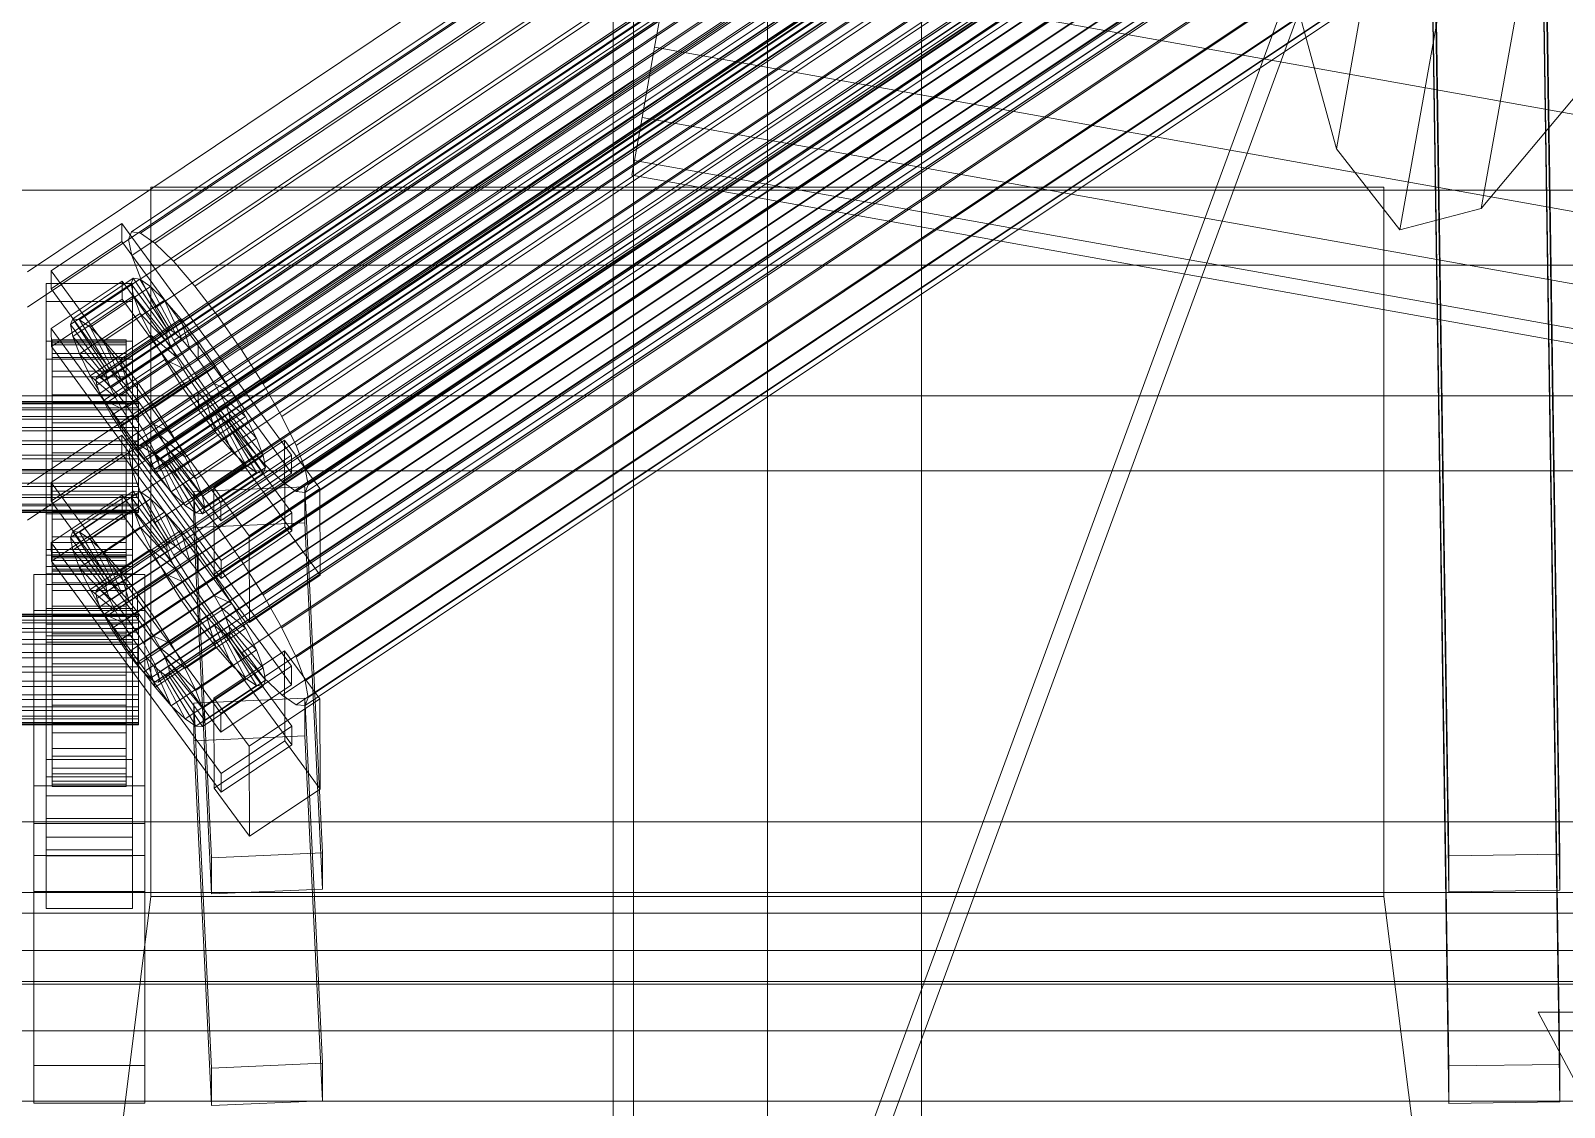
# Model space of a CAD drawing. Header units: millimetres. Extents: x -1970 to 34302, y -65268 to 6837.
# Drawn here: x 130.5 to 379.3, y -33534.2 to -33359.6 of the extents above; entities that cross this region are included whole.
import ezdxf

# ---------------------------------------------------------------- set-up
doc = ezdxf.new("R2010")
doc.units = ezdxf.units.MM
for name, color, linetype, lineweight in [('frontal_briquetadora', 7, 'Continuous', 0), ('frontal_C01', 7, 'Continuous', 0), ('frontal_C02', 7, 'Continuous', 0), ('frontal_dos-mix', 7, 'Continuous', 0)]:
    doc.layers.add(name, color=color, linetype=linetype, lineweight=lineweight)

msp = doc.modelspace()

# ---------------------------------------------------------------- linework, layer by layer
at = {"layer": 'frontal_briquetadora'}
for p, q in [((207, -33700), (342, -33332.75)), ((210, -33700), (345, -33332.75))]:
    msp.add_line(p, q, dxfattribs=at)
at = {"layer": 'frontal_C01'}
for p, q in [((250, -35586.788), (250, -32681.31)), ((250, -32686.07), (250, -35591.549)), ((228.298, -33367.669), (228.298, -33070.972)), ((228.298, -33076.691), (228.298, -33373.387)), ((146.383, -33428.069), (330.692, -33305.071)), ((146.872, -33426.743), (331.181, -33303.745)), ((148.32, -33426.858), (332.629, -33303.86)), ((150.629, -33428.406), (334.938, -33305.407)), ((141.045, -33450.702), (354.844, -33308.024)), ((141.218, -33450.232), (355.017, -33307.554)), ((141.731, -33450.273), (355.53, -33307.595)), ((142.549, -33450.821), (356.348, -33308.143)), ((146.887, -33430.745), (331.197, -33307.747)), ((153.641, -33431.281), (337.95, -33308.282)), ((141.224, -33451.65), (355.022, -33308.972)), ((141.742, -33453.012), (355.541, -33310.335)), ((143.617, -33451.84), (357.415, -33309.162)), ((144.861, -33453.26), (358.659, -33310.582)), ((142.565, -33454.695), (356.363, -33312.018)), ((359.995, -33312.306), (146.196, -33454.983)), ((148.35, -33434.589), (332.659, -33311.591)), ((157.152, -33435.287), (341.461, -33312.289)), ((143.635, -33456.585), (357.434, -33313.907)), ((144.881, -33458.552), (358.68, -33315.874)), ((147.533, -33456.894), (361.332, -33314.216)), ((146.218, -33460.462), (360.017, -33317.784)), ((148.779, -33458.861), (362.578, -33316.183)), ((149.85, -33460.75), (363.648, -33318.072)), ((150.672, -33439.339), (334.981, -33316.341)), ((345.231, -33317.154), (160.922, -33440.152)), ((147.554, -33462.186), (361.352, -33319.508)), ((150.672, -33462.433), (364.471, -33319.755)), ((148.798, -33463.605), (362.596, -33320.928)), ((149.865, -33464.624), (363.664, -33321.946)), ((150.683, -33465.173), (364.482, -33322.495)), ((151.191, -33463.795), (364.989, -33321.117)), ((151.196, -33465.213), (364.995, -33322.535)), ((151.369, -33464.743), (365.168, -33322.066)), ((153.694, -33444.671), (338.003, -33321.673)), ((164.693, -33445.543), (349.002, -33322.545)), ((157.211, -33450.222), (341.52, -33327.224)), ((168.21, -33451.094), (352.519, -33328.096)), ((160.982, -33455.614), (345.291, -33332.616)), ((171.232, -33456.427), (355.541, -33333.429)), ((360.514, -33527.437), (357.646, -33334.437)), ((375.644, -33334.195), (378.512, -33527.195)), ((164.752, -33460.479), (349.061, -33337.481)), ((173.554, -33461.177), (357.863, -33338.179)), ((360.514, -33533.525), (357.646, -33340.525)), ((378.512, -33533.283), (375.644, -33340.283)), ((168.263, -33464.485), (352.572, -33341.487)), ((175.016, -33465.021), (359.326, -33342.023)), ((171.275, -33467.36), (355.584, -33344.362)), ((175.521, -33467.697), (359.83, -33344.699)), ((173.584, -33468.908), (357.893, -33345.91)), ((175.032, -33469.023), (359.341, -33346.025)), ((228.298, -33367.669), (130, -33433.268)), ((228.298, -33664.365), (228.298, -33367.669)), ((228.298, -33367.669), (228.298, -33373.387)), ((130, -33438.986), (228.298, -33373.387)), ((228.298, -33373.387), (228.298, -33670.083)), ((-450, -33385.467), (450, -33385.467)), ((450, -33397.642), (-450, -33397.642)), ((450, -33418.806), (-450, -33418.806)), ((133.809, -33432.842), (145.277, -33425.189)), ((145.277, -33425.189), (145.289, -33428.233)), ((145.277, -33425.189), (172.809, -33462.633)), ((146.383, -33428.069), (146.872, -33426.743)), ((146.872, -33426.743), (148.32, -33426.858)), ((148.32, -33426.858), (150.629, -33428.406)), ((145.289, -33428.233), (133.821, -33435.886)), ((172.821, -33465.677), (145.289, -33428.233)), ((146.887, -33430.745), (146.383, -33428.069)), ((150.629, -33428.406), (153.641, -33431.281)), ((-450, -33430.981), (450, -33430.981)), ((148.35, -33434.589), (146.887, -33430.745)), ((153.641, -33431.281), (157.152, -33435.287)), ((133, -33437.924), (133, -33434.88)), ((133, -33434.88), (147, -33434.88)), ((133, -33480.603), (133, -33434.88)), ((133.821, -33435.886), (133.809, -33432.842)), ((161.341, -33470.286), (133.809, -33432.842)), ((133.847, -33442.582), (145.315, -33434.929)), ((136.948, -33441.808), (146.777, -33435.248)), ((137.313, -33440.816), (147.143, -33434.256)), ((138.396, -33440.902), (148.226, -33434.342)), ((145.315, -33434.929), (145.327, -33437.973)), ((145.315, -33434.929), (172.847, -33472.373)), ((147.143, -33434.256), (146.777, -33435.248)), ((146.777, -33435.248), (152.513, -33443.049)), ((146.777, -33435.248), (147.155, -33437.25)), ((147, -33434.88), (147, -33437.924)), ((147, -33434.88), (147, -33480.603)), ((148.226, -33434.342), (147.143, -33434.256)), ((147.143, -33434.256), (152.686, -33442.579)), ((149.953, -33435.5), (148.226, -33434.342)), ((148.226, -33434.342), (153.199, -33442.62)), ((150.672, -33439.339), (148.35, -33434.589)), ((133.821, -33435.886), (161.353, -33473.33)), ((137.325, -33443.81), (147.155, -33437.25)), ((140.123, -33442.06), (149.953, -33435.5)), ((142.377, -33444.21), (152.207, -33437.65)), ((147.155, -33437.25), (152.692, -33443.997)), ((147.155, -33437.25), (148.249, -33440.125)), ((152.207, -33437.65), (149.953, -33435.5)), ((149.953, -33435.5), (154.017, -33443.168)), ((154.833, -33440.647), (152.207, -33437.65)), ((152.207, -33437.65), (155.085, -33444.187)), ((157.152, -33435.287), (160.922, -33440.152)), ((147, -33437.924), (133, -33437.924)), ((133, -33437.924), (133, -33483.647)), ((145.327, -33437.973), (133.859, -33445.626)), ((138.419, -33446.685), (148.249, -33440.125)), ((172.859, -33475.417), (145.327, -33437.973)), ((147, -33483.647), (147, -33437.924)), ((148.249, -33440.125), (153.21, -33445.359)), ((148.249, -33440.125), (149.985, -33443.678)), ((153.694, -33444.671), (150.672, -33439.339)), ((160.922, -33440.152), (164.693, -33445.543)), ((133.859, -33445.626), (133.847, -33442.582)), ((161.379, -33480.026), (133.847, -33442.582)), ((136.948, -33441.808), (137.313, -33440.816)), ((142.683, -33449.609), (136.948, -33441.808)), ((137.325, -33443.81), (136.948, -33441.808)), ((142.856, -33449.139), (137.313, -33440.816)), ((137.313, -33440.816), (138.396, -33440.902)), ((143.369, -33449.18), (138.396, -33440.902)), ((138.396, -33440.902), (140.123, -33442.06)), ((144.188, -33449.728), (140.123, -33442.06)), ((140.123, -33442.06), (142.377, -33444.21)), ((152.686, -33442.579), (142.856, -33449.139)), ((153.199, -33442.62), (143.369, -33449.18)), ((145.003, -33447.207), (154.833, -33440.647)), ((152.513, -33443.049), (152.686, -33442.579)), ((152.686, -33442.579), (153.199, -33442.62)), ((153.199, -33442.62), (154.017, -33443.168)), ((157.653, -33444.286), (154.833, -33440.647)), ((154.833, -33440.647), (156.329, -33445.606)), ((133, -33447.664), (133, -33444.62)), ((133, -33444.62), (147, -33444.62)), ((133, -33490.343), (133, -33444.62)), ((134, -33454.191), (134, -33444.202)), ((134, -33444.202), (134, -33444.616)), ((134, -33444.202), (146, -33444.202)), ((134, -33445.082), (134, -33444.202)), ((134, -33454.387), (134, -33444.616)), ((134, -33444.616), (134, -33446.294)), ((134, -33444.616), (146, -33444.616)), ((134, -33454.608), (134, -33445.082)), ((134, -33445.082), (146, -33445.082)), ((134, -33447.196), (134, -33445.082)), ((142.862, -33450.557), (137.325, -33443.81)), ((138.419, -33446.685), (137.325, -33443.81)), ((140.156, -33450.238), (149.985, -33443.678)), ((145.255, -33450.747), (142.377, -33444.21)), ((142.377, -33444.21), (145.003, -33447.207)), ((152.513, -33443.049), (142.683, -33449.609)), ((152.692, -33443.997), (142.862, -33450.557)), ((154.017, -33443.168), (144.188, -33449.728)), ((155.085, -33444.187), (145.255, -33450.747)), ((146, -33444.616), (146, -33444.202)), ((146, -33444.202), (146, -33454.191)), ((146, -33444.202), (146, -33445.082)), ((146, -33446.294), (146, -33444.616)), ((146, -33444.616), (146, -33454.387)), ((146, -33445.082), (146, -33454.608)), ((146, -33445.082), (146, -33447.196)), ((147, -33444.62), (147, -33447.664)), ((147, -33444.62), (147, -33490.343)), ((157.653, -33444.286), (147.823, -33450.846)), ((149.985, -33443.678), (154.033, -33447.042)), ((149.985, -33443.678), (152.246, -33447.667)), ((152.692, -33443.997), (152.513, -33443.049)), ((153.21, -33445.359), (152.692, -33443.997)), ((157.211, -33450.222), (153.694, -33444.671)), ((154.017, -33443.168), (155.085, -33444.187)), ((155.085, -33444.187), (156.329, -33445.606)), ((157.665, -33447.33), (157.653, -33444.286)), ((160.474, -33448.319), (157.653, -33444.286)), ((147, -33447.664), (133, -33447.664)), ((133, -33447.664), (133, -33493.387)), ((133.859, -33445.626), (161.391, -33483.07)), ((134, -33455.182), (134, -33446.294)), ((134, -33446.294), (134, -33449.123)), ((134, -33446.294), (146, -33446.294)), ((134, -33455.609), (134, -33447.196)), ((134, -33447.196), (146, -33447.196)), ((134, -33450.399), (134, -33447.196)), ((143.38, -33451.919), (138.419, -33446.685)), ((140.156, -33450.238), (138.419, -33446.685)), ((142.416, -33454.227), (152.246, -33447.667)), ((153.21, -33445.359), (143.38, -33451.919)), ((154.033, -33447.042), (144.203, -33453.602)), ((146.499, -33452.166), (145.003, -33447.207)), ((145.003, -33447.207), (147.823, -33450.846)), ((146, -33449.123), (146, -33446.294)), ((146, -33446.294), (146, -33455.182)), ((146, -33447.196), (146, -33455.609)), ((146, -33447.196), (146, -33450.399)), ((156.329, -33445.606), (146.499, -33452.166)), ((147, -33493.387), (147, -33447.664)), ((147.835, -33453.89), (157.665, -33447.33)), ((152.246, -33447.667), (155.103, -33448.932)), ((152.246, -33447.667), (154.877, -33451.82)), ((154.033, -33447.042), (153.21, -33445.359)), ((155.103, -33448.932), (154.033, -33447.042)), ((156.329, -33445.606), (157.665, -33447.33)), ((157.665, -33447.33), (159.001, -33449.241)), ((164.693, -33445.543), (168.21, -33451.094)), ((134, -33456.522), (134, -33449.123)), ((134, -33449.123), (134, -33452.911)), ((134, -33449.123), (146, -33449.123)), ((142.856, -33449.139), (142.683, -33449.609)), ((142.683, -33449.609), (142.862, -33450.557)), ((143.369, -33449.18), (142.856, -33449.139)), ((144.188, -33449.728), (143.369, -33449.18)), ((145.255, -33450.747), (144.188, -33449.728)), ((155.103, -33448.932), (145.274, -33455.491)), ((146, -33452.911), (146, -33449.123)), ((146, -33449.123), (146, -33456.522)), ((159.001, -33449.241), (149.171, -33455.8)), ((150.644, -33454.879), (160.474, -33448.319)), ((156.35, -33450.898), (155.103, -33448.932)), ((160.474, -33448.319), (159.001, -33449.241)), ((159.001, -33449.241), (160.247, -33451.207)), ((163.105, -33452.472), (160.474, -33448.319)), ((134, -33457.126), (134, -33450.399)), ((134, -33450.399), (146, -33450.399)), ((134, -33454.473), (134, -33450.399)), ((144.203, -33453.602), (140.156, -33450.238)), ((142.416, -33454.227), (140.156, -33450.238)), ((141.045, -33450.702), (141.218, -33450.232)), ((141.224, -33451.65), (141.045, -33450.702)), ((141.218, -33450.232), (141.731, -33450.273)), ((141.742, -33453.012), (141.224, -33451.65)), ((141.731, -33450.273), (142.549, -33450.821)), ((142.549, -33450.821), (143.617, -33451.84)), ((142.862, -33450.557), (143.38, -33451.919)), ((143.38, -33451.919), (144.203, -33453.602)), ((143.617, -33451.84), (144.861, -33453.26)), ((145.047, -33458.379), (154.877, -33451.82)), ((146.499, -33452.166), (145.255, -33450.747)), ((146, -33450.399), (146, -33457.126)), ((146, -33450.399), (146, -33454.473)), ((147.835, -33453.89), (146.499, -33452.166)), ((156.35, -33450.898), (146.52, -33457.458)), ((147.823, -33450.846), (147.835, -33453.89)), ((147.823, -33450.846), (150.644, -33454.879)), ((160.247, -33451.207), (150.417, -33457.767)), ((153.275, -33459.032), (163.105, -33452.472)), ((154.877, -33451.82), (156.35, -33450.898)), ((154.877, -33451.82), (157.698, -33455.853)), ((157.686, -33452.809), (156.35, -33450.898)), ((160.982, -33455.614), (157.211, -33450.222)), ((163.105, -33452.472), (160.247, -33451.207)), ((160.247, -33451.207), (161.318, -33453.097)), ((165.365, -33456.461), (163.105, -33452.472)), ((168.21, -33451.094), (171.232, -33456.427)), ((-148, -33454.191), (148, -33454.191)), ((-148, -33454.387), (148, -33454.387)), ((-148, -33454.608), (148, -33454.608)), ((-148, -33455.182), (148, -33455.182)), ((134, -33458.316), (134, -33452.911)), ((134, -33452.911), (134, -33457.398)), ((134, -33452.911), (146, -33452.911)), ((134, -33454.387), (134, -33454.191)), ((146, -33454.191), (134, -33454.191)), ((134, -33454.191), (134, -33454.608)), ((134, -33455.182), (134, -33454.387)), ((146, -33454.387), (134, -33454.387)), ((134, -33459.056), (134, -33454.473)), ((134, -33454.473), (146, -33454.473)), ((134, -33459.14), (134, -33454.473)), ((146, -33454.608), (134, -33454.608)), ((134, -33454.608), (134, -33455.609)), ((134, -33456.522), (134, -33455.182)), ((146, -33455.182), (134, -33455.182)), ((142.565, -33454.695), (141.742, -33453.012)), ((145.274, -33455.491), (142.416, -33454.227)), ((145.047, -33458.379), (142.416, -33454.227)), ((143.635, -33456.585), (142.565, -33454.695)), ((144.203, -33453.602), (145.274, -33455.491)), ((144.861, -33453.26), (146.196, -33454.983)), ((146, -33457.398), (146, -33452.911)), ((146, -33452.911), (146, -33458.316)), ((146, -33454.191), (146, -33454.387)), ((146, -33454.608), (146, -33454.191)), ((146, -33454.387), (146, -33455.182)), ((146, -33454.473), (146, -33459.056)), ((146, -33454.473), (146, -33459.14)), ((146, -33455.609), (146, -33454.608)), ((146, -33455.182), (146, -33456.522)), ((146.196, -33454.983), (147.533, -33456.894)), ((149.171, -33455.8), (147.835, -33453.89)), ((157.686, -33452.809), (147.856, -33459.369)), ((148, -33454.387), (148, -33454.191)), ((148, -33454.191), (148, -33454.608)), ((148, -33455.182), (148, -33454.387)), ((148, -33454.608), (148, -33455.609)), ((148, -33456.522), (148, -33455.182)), ((149.171, -33455.8), (150.644, -33454.879)), ((159.022, -33454.533), (149.192, -33461.093)), ((150.644, -33454.879), (153.275, -33459.032)), ((161.318, -33453.097), (151.488, -33459.657)), ((162.14, -33454.78), (152.311, -33461.34)), ((157.698, -33455.853), (157.686, -33452.809)), ((159.022, -33454.533), (157.686, -33452.809)), ((160.518, -33459.492), (159.022, -33454.533)), ((160.266, -33455.952), (159.022, -33454.533)), ((165.365, -33456.461), (161.318, -33453.097)), ((161.318, -33453.097), (162.14, -33454.78)), ((167.102, -33460.014), (162.14, -33454.78)), ((162.14, -33454.78), (162.659, -33456.142)), ((-148, -33455.609), (148, -33455.609)), ((-148, -33456.522), (148, -33456.522)), ((-148, -33457.126), (148, -33457.126)), ((146, -33455.609), (134, -33455.609)), ((134, -33455.609), (134, -33457.126)), ((134, -33458.316), (134, -33456.522)), ((146, -33456.522), (134, -33456.522)), ((146, -33457.126), (134, -33457.126)), ((134, -33457.126), (134, -33459.056)), ((134, -33457.398), (134, -33460.441)), ((146, -33457.398), (134, -33457.398)), ((134, -33457.398), (134, -33462.279)), ((144.881, -33458.552), (143.635, -33456.585)), ((146.52, -33457.458), (145.047, -33458.379)), ((145.274, -33455.491), (146.52, -33457.458)), ((146, -33457.126), (146, -33455.609)), ((146, -33456.522), (146, -33458.316)), ((146, -33459.056), (146, -33457.126)), ((146, -33460.441), (146, -33457.398)), ((146, -33462.279), (146, -33457.398)), ((146.52, -33457.458), (147.856, -33459.369)), ((147.533, -33456.894), (148.779, -33458.861)), ((147.868, -33462.413), (157.698, -33455.853)), ((148, -33455.609), (148, -33457.126)), ((148, -33458.316), (148, -33456.522)), ((148, -33457.126), (148, -33459.056)), ((150.417, -33457.767), (149.171, -33455.8)), ((160.266, -33455.952), (150.436, -33462.512)), ((161.333, -33456.971), (151.503, -33463.531)), ((162.151, -33457.519), (152.321, -33464.079)), ((162.659, -33456.142), (152.829, -33462.702)), ((162.664, -33457.56), (152.835, -33464.12)), ((162.837, -33457.09), (153.008, -33463.65)), ((155.535, -33463.02), (165.365, -33456.461)), ((157.698, -33455.853), (160.518, -33459.492)), ((163.144, -33462.489), (160.266, -33455.952)), ((161.333, -33456.971), (160.266, -33455.952)), ((164.752, -33460.479), (160.982, -33455.614)), ((165.397, -33464.639), (161.333, -33456.971)), ((162.151, -33457.519), (161.333, -33456.971)), ((167.125, -33465.797), (162.151, -33457.519)), ((162.664, -33457.56), (162.151, -33457.519)), ((168.196, -33462.889), (162.659, -33456.142)), ((162.659, -33456.142), (162.837, -33457.09)), ((162.837, -33457.09), (162.664, -33457.56)), ((168.208, -33465.883), (162.664, -33457.56)), ((168.573, -33464.891), (162.837, -33457.09)), ((167.102, -33460.014), (165.365, -33456.461)), ((171.232, -33456.427), (173.554, -33461.177)), ((-148, -33458.316), (148, -33458.316)), ((-148, -33459.056), (148, -33459.056)), ((134, -33460.441), (134, -33458.316)), ((146, -33458.316), (134, -33458.316)), ((146, -33459.056), (134, -33459.056)), ((134, -33459.056), (134, -33461.267)), ((134, -33461.267), (134, -33459.14)), ((134, -33459.14), (146, -33459.14)), ((134, -33464.083), (134, -33459.14)), ((146.218, -33460.462), (144.881, -33458.552)), ((147.868, -33462.413), (145.047, -33458.379)), ((146, -33458.316), (146, -33460.441)), ((146, -33461.267), (146, -33459.056)), ((146, -33459.14), (146, -33461.267)), ((146, -33459.14), (146, -33464.083)), ((147.856, -33459.369), (147.868, -33462.413)), ((147.856, -33459.369), (149.192, -33461.093)), ((148, -33460.441), (148, -33458.316)), ((148, -33459.056), (148, -33461.267)), ((148.779, -33458.861), (149.85, -33460.75)), ((151.488, -33459.657), (150.417, -33457.767)), ((150.417, -33457.767), (153.275, -33459.032)), ((150.688, -33466.052), (160.518, -33459.492)), ((152.311, -33461.34), (151.488, -33459.657)), ((151.488, -33459.657), (155.535, -33463.02)), ((153.275, -33459.032), (155.535, -33463.02)), ((157.272, -33466.574), (167.102, -33460.014)), ((160.518, -33459.492), (163.144, -33462.489)), ((168.196, -33462.889), (167.102, -33460.014)), ((148, -33460.441), (-148, -33460.441)), ((-148, -33461.267), (148, -33461.267)), ((134, -33460.441), (146, -33460.441)), ((134, -33462.754), (134, -33460.441)), ((146, -33461.267), (134, -33461.267)), ((134, -33461.267), (134, -33463.608)), ((134, -33462.754), (134, -33462.279)), ((134, -33462.279), (134, -33467.222)), ((134, -33462.279), (146, -33462.279)), ((146, -33460.441), (146, -33462.754)), ((146, -33463.608), (146, -33461.267)), ((146, -33467.222), (146, -33462.279)), ((146, -33462.279), (146, -33462.754)), ((147.554, -33462.186), (146.218, -33460.462)), ((148.798, -33463.605), (147.554, -33462.186)), ((150.688, -33466.052), (147.868, -33462.413)), ((148, -33462.754), (148, -33460.441)), ((148, -33461.267), (148, -33463.608)), ((149.192, -33461.093), (150.688, -33466.052)), ((149.192, -33461.093), (150.436, -33462.512)), ((149.85, -33460.75), (150.672, -33462.433)), ((150.436, -33462.512), (153.314, -33469.048)), ((150.436, -33462.512), (151.503, -33463.531)), ((150.672, -33462.433), (151.191, -33463.795)), ((152.829, -33462.702), (152.311, -33461.34)), ((152.311, -33461.34), (157.272, -33466.574)), ((153.314, -33469.048), (163.144, -33462.489)), ((160.19, -33467.813), (171.658, -33460.16)), ((172.809, -33462.633), (161.341, -33470.286)), ((163.144, -33462.489), (165.397, -33464.639)), ((168.263, -33464.485), (164.752, -33460.479)), ((171.658, -33460.16), (171.715, -33474.77)), ((171.658, -33460.16), (177.394, -33467.96)), ((172.821, -33465.677), (172.809, -33462.633)), ((173.554, -33461.177), (175.016, -33465.021)), ((-148, -33462.754), (148, -33462.754)), ((-148, -33463.608), (148, -33463.608)), ((-148, -33465.095), (148, -33465.095)), ((134, -33465.095), (134, -33462.754)), ((146, -33462.754), (134, -33462.754)), ((134, -33463.608), (134, -33464.083)), ((146, -33463.608), (134, -33463.608)), ((134, -33463.608), (134, -33465.92)), ((134, -33464.083), (146, -33464.083)), ((134, -33468.964), (134, -33464.083)), ((134, -33467.306), (134, -33465.095)), ((134, -33465.095), (134, -33467.222)), ((146, -33465.095), (134, -33465.095)), ((146, -33462.754), (146, -33465.095)), ((146, -33464.083), (146, -33463.608)), ((146, -33465.92), (146, -33463.608)), ((146, -33464.083), (146, -33468.964)), ((146, -33467.222), (146, -33465.095)), ((146, -33465.095), (146, -33467.306)), ((148, -33465.095), (148, -33462.754)), ((148, -33463.608), (148, -33465.92)), ((148, -33467.306), (148, -33465.095)), ((149.865, -33464.624), (148.798, -33463.605)), ((150.683, -33465.173), (149.865, -33464.624)), ((151.191, -33463.795), (151.369, -33464.743)), ((151.369, -33464.743), (151.196, -33465.213)), ((151.503, -33463.531), (155.567, -33471.199)), ((151.503, -33463.531), (152.321, -33464.079)), ((152.321, -33464.079), (157.295, -33472.357)), ((152.321, -33464.079), (152.835, -33464.12)), ((153.008, -33463.65), (152.829, -33462.702)), ((152.829, -33462.702), (158.366, -33469.449)), ((152.835, -33464.12), (153.008, -33463.65)), ((152.835, -33464.12), (158.378, -33472.443)), ((153.008, -33463.65), (158.743, -33471.451)), ((155.535, -33463.02), (157.272, -33466.574)), ((155.567, -33471.199), (165.397, -33464.639)), ((158.366, -33469.449), (168.196, -33462.889)), ((158.743, -33471.451), (168.573, -33464.891)), ((165.397, -33464.639), (167.125, -33465.797)), ((168.573, -33464.891), (168.196, -33462.889)), ((168.208, -33465.883), (168.573, -33464.891)), ((171.275, -33467.36), (168.263, -33464.485)), ((175.016, -33465.021), (175.521, -33467.697)), ((-148, -33465.92), (148, -33465.92)), ((-148, -33467.306), (148, -33467.306)), ((134, -33465.92), (134, -33468.964)), ((146, -33465.92), (134, -33465.92)), ((134, -33465.92), (134, -33468.046)), ((134, -33467.222), (134, -33471.889)), ((134, -33467.222), (146, -33467.222)), ((134, -33469.236), (134, -33467.306)), ((134, -33467.306), (134, -33471.889)), ((146, -33467.306), (134, -33467.306)), ((146, -33468.964), (146, -33465.92)), ((146, -33468.046), (146, -33465.92)), ((146, -33471.889), (146, -33467.222)), ((146, -33471.889), (146, -33467.306)), ((146, -33467.306), (146, -33469.236)), ((148, -33465.92), (148, -33468.046)), ((148, -33469.236), (148, -33467.306)), ((151.196, -33465.213), (150.683, -33465.173)), ((153.314, -33469.048), (150.688, -33466.052)), ((157.272, -33466.574), (158.366, -33469.449)), ((157.295, -33472.357), (167.125, -33465.797)), ((158.378, -33472.443), (168.208, -33465.883)), ((161.353, -33473.33), (172.821, -33465.677)), ((167.125, -33465.797), (168.208, -33465.883)), ((173.584, -33468.908), (171.275, -33467.36)), ((-148, -33468.046), (148, -33468.046)), ((-148, -33469.236), (148, -33469.236)), ((-148, -33469.84), (148, -33469.84)), ((134, -33468.046), (134, -33473.451)), ((146, -33468.046), (134, -33468.046)), ((134, -33468.046), (134, -33469.84)), ((134, -33468.964), (146, -33468.964)), ((134, -33473.451), (134, -33468.964)), ((134, -33470.753), (134, -33469.236)), ((134, -33469.236), (134, -33475.963)), ((146, -33469.236), (134, -33469.236)), ((134, -33469.84), (134, -33477.238)), ((146, -33469.84), (134, -33469.84)), ((134, -33469.84), (134, -33471.18)), ((146, -33473.451), (146, -33468.046)), ((146, -33469.84), (146, -33468.046)), ((146, -33468.964), (146, -33473.451)), ((146, -33475.963), (146, -33469.236)), ((146, -33469.236), (146, -33470.753)), ((146, -33477.238), (146, -33469.84)), ((146, -33471.18), (146, -33469.84)), ((148, -33468.046), (148, -33469.84)), ((148, -33470.753), (148, -33469.236)), ((148, -33469.84), (148, -33471.18)), ((155.567, -33471.199), (153.314, -33469.048)), ((156.962, -33468.642), (174.943, -33467.851)), ((156.962, -33474.731), (156.962, -33468.642)), ((159.83, -33527.784), (156.962, -33468.642)), ((158.366, -33469.449), (158.743, -33471.451)), ((160.247, -33482.423), (160.19, -33467.813)), ((165.926, -33475.614), (160.19, -33467.813)), ((177.394, -33467.96), (165.926, -33475.614)), ((175.032, -33469.023), (173.584, -33468.908)), ((174.943, -33467.851), (174.943, -33473.94)), ((174.943, -33467.851), (177.811, -33526.993)), ((175.521, -33467.697), (175.032, -33469.023)), ((177.451, -33482.57), (177.394, -33467.96)), ((-148, -33470.753), (148, -33470.753)), ((-148, -33471.18), (148, -33471.18)), ((-148, -33471.754), (148, -33471.754)), ((-148, -33471.975), (148, -33471.975)), ((-148, -33472.171), (148, -33472.171)), ((134, -33471.754), (134, -33470.753)), ((134, -33470.753), (134, -33479.166)), ((146, -33470.753), (134, -33470.753)), ((134, -33471.18), (134, -33480.068)), ((146, -33471.18), (134, -33471.18)), ((134, -33471.18), (134, -33471.975)), ((134, -33472.171), (134, -33471.754)), ((134, -33471.754), (134, -33481.279)), ((146, -33471.754), (134, -33471.754)), ((134, -33471.889), (134, -33475.963)), ((134, -33471.889), (146, -33471.889)), ((134, -33471.975), (134, -33481.746)), ((146, -33471.975), (134, -33471.975)), ((134, -33471.975), (134, -33472.171)), ((134, -33472.171), (134, -33482.159)), ((146, -33472.171), (134, -33472.171)), ((146, -33479.166), (146, -33470.753)), ((146, -33470.753), (146, -33471.754)), ((146, -33480.068), (146, -33471.18)), ((146, -33471.975), (146, -33471.18)), ((146, -33481.279), (146, -33471.754)), ((146, -33471.754), (146, -33472.171)), ((146, -33475.963), (146, -33471.889)), ((146, -33481.746), (146, -33471.975)), ((146, -33472.171), (146, -33471.975)), ((146, -33482.159), (146, -33472.171)), ((148, -33471.754), (148, -33470.753)), ((148, -33471.18), (148, -33471.975)), ((148, -33472.171), (148, -33471.754)), ((148, -33471.975), (148, -33472.171)), ((157.295, -33472.357), (155.567, -33471.199)), ((158.378, -33472.443), (157.295, -33472.357)), ((158.743, -33471.451), (158.378, -33472.443)), ((161.341, -33470.286), (161.353, -33473.33)), ((172.847, -33472.373), (161.379, -33480.026)), ((172.859, -33475.417), (172.847, -33472.373)), ((134, -33473.451), (146, -33473.451)), ((134, -33477.238), (134, -33473.451)), ((146, -33473.451), (146, -33477.238)), ((174.943, -33473.94), (156.962, -33474.731)), ((159.83, -33533.873), (156.962, -33474.731)), ((171.715, -33474.77), (160.247, -33482.423)), ((177.451, -33482.57), (171.715, -33474.77)), ((177.811, -33533.082), (174.943, -33473.94)), ((134, -33475.963), (134, -33479.166)), ((134, -33475.963), (146, -33475.963)), ((134, -33477.238), (146, -33477.238)), ((134, -33480.068), (134, -33477.238)), ((146, -33479.166), (146, -33475.963)), ((146, -33477.238), (146, -33480.068)), ((161.391, -33483.07), (172.859, -33475.417)), ((165.926, -33475.614), (165.983, -33490.224)), ((133, -33492.395), (133, -33477.785)), ((133, -33477.785), (147, -33477.785)), ((133, -33487.31), (133, -33477.785)), ((134, -33479.166), (134, -33481.279)), ((134, -33479.166), (146, -33479.166)), ((146, -33481.279), (146, -33479.166)), ((147, -33477.785), (147, -33492.395)), ((147, -33477.785), (147, -33487.31)), ((161.379, -33480.026), (161.391, -33483.07)), ((131, -33488.133), (131, -33482.046)), ((131, -33482.046), (149, -33482.046)), ((131, -33527.387), (131, -33482.046)), ((147, -33480.603), (133, -33480.603)), ((133, -33480.603), (133, -33483.647)), ((134, -33480.068), (146, -33480.068)), ((134, -33481.746), (134, -33480.068)), ((134, -33481.279), (134, -33482.159)), ((134, -33481.279), (146, -33481.279)), ((134, -33481.746), (146, -33481.746)), ((134, -33482.159), (134, -33481.746)), ((134, -33482.159), (146, -33482.159)), ((146, -33480.068), (146, -33481.746)), ((146, -33482.159), (146, -33481.279)), ((146, -33481.746), (146, -33482.159)), ((147, -33483.647), (147, -33480.603)), ((149, -33482.046), (149, -33488.133)), ((149, -33482.046), (149, -33527.387)), ((160.247, -33482.423), (165.983, -33490.224)), ((133, -33483.647), (147, -33483.647)), ((165.983, -33490.224), (177.451, -33482.57)), ((147, -33487.31), (133, -33487.31)), ((133, -33487.31), (133, -33501.92)), ((147, -33501.92), (147, -33487.31)), ((149, -33488.133), (131, -33488.133)), ((131, -33533.475), (131, -33488.133)), ((149, -33533.475), (149, -33488.133)), ((147, -33490.343), (133, -33490.343)), ((133, -33490.343), (133, -33493.387)), ((147, -33492.395), (133, -33492.395)), ((133, -33492.395), (133, -33501.92)), ((147, -33493.387), (147, -33490.343)), ((147, -33501.92), (147, -33492.395)), ((133, -33493.387), (147, -33493.387)), ((133, -33501.92), (147, -33501.92)), ((-425, -33521.747), (425, -33521.747)), ((177.811, -33526.993), (159.83, -33527.784)), ((177.811, -33533.082), (177.811, -33526.993)), ((378.512, -33527.195), (360.514, -33527.437)), ((378.512, -33533.283), (378.512, -33527.195)), ((149, -33527.387), (131, -33527.387)), ((131, -33527.387), (131, -33533.475)), ((149, -33533.475), (149, -33527.387)), ((159.83, -33527.784), (159.83, -33533.873)), ((360.514, -33527.437), (360.514, -33533.525)), ((425, -33533.178), (-425, -33533.178)), ((131, -33533.475), (149, -33533.475)), ((159.83, -33533.873), (177.811, -33533.082)), ((360.514, -33533.525), (378.512, -33533.283))]:
    msp.add_line(p, q, dxfattribs=at)
at = {"layer": 'frontal_C02'}
for p, q in [((250, -35767.535), (250, -32976.99)), ((250, -32981.769), (250, -35772.314)), ((146.383, -33393.47), (330.692, -33269.986)), ((146.872, -33392.227), (331.181, -33268.743)), ((148.32, -33392.424), (332.629, -33268.94)), ((150.629, -33394.047), (334.938, -33270.563)), ((141.045, -33416.193), (354.844, -33272.952)), ((141.218, -33415.753), (355.017, -33272.511)), ((141.731, -33415.822), (355.53, -33272.581)), ((142.549, -33416.398), (356.348, -33273.156)), ((146.887, -33396.069), (331.197, -33272.585)), ((153.641, -33396.988), (337.95, -33273.504)), ((141.224, -33417.114), (355.022, -33273.873)), ((141.742, -33418.453), (355.541, -33275.211)), ((143.617, -33417.439), (357.415, -33274.198)), ((144.861, -33418.877), (358.659, -33275.635)), ((142.565, -33420.118), (356.363, -33276.876)), ((359.995, -33277.37), (146.196, -33420.611)), ((148.35, -33399.847), (332.659, -33276.363)), ((157.152, -33401.044), (341.461, -33277.56)), ((143.635, -33421.995), (357.434, -33278.754)), ((144.881, -33423.958), (358.68, -33280.717)), ((147.533, -33422.525), (361.332, -33279.284)), ((146.218, -33425.872), (360.017, -33282.631)), ((148.779, -33424.488), (362.578, -33281.247)), ((149.85, -33426.366), (363.648, -33283.125)), ((150.672, -33404.546), (334.981, -33281.062)), ((345.231, -33282.456), (160.922, -33405.94)), ((147.554, -33427.607), (361.352, -33284.365)), ((148.798, -33429.044), (362.596, -33285.803)), ((150.672, -33428.031), (364.471, -33284.79)), ((149.865, -33430.086), (363.664, -33286.844)), ((150.683, -33430.661), (364.482, -33287.42)), ((151.191, -33429.369), (364.989, -33286.128)), ((151.196, -33430.731), (364.995, -33287.49)), ((151.369, -33430.29), (365.168, -33287.049)), ((153.694, -33409.846), (338.003, -33286.362)), ((164.693, -33411.341), (349.002, -33287.857)), ((157.211, -33415.385), (341.52, -33291.901)), ((168.21, -33416.881), (352.519, -33293.397)), ((160.982, -33420.787), (345.291, -33297.303)), ((171.232, -33422.18), (355.541, -33298.696)), ((360.514, -33493.37), (357.646, -33299.603)), ((375.644, -33299.36), (378.512, -33493.127)), ((164.752, -33425.682), (349.061, -33302.198)), ((173.554, -33426.879), (357.863, -33303.395)), ((360.514, -33499.216), (357.646, -33305.449)), ((378.512, -33498.972), (375.644, -33305.205)), ((168.263, -33429.739), (352.572, -33306.255)), ((175.016, -33430.657), (359.326, -33307.173)), ((171.275, -33432.679), (355.584, -33309.195)), ((173.584, -33434.303), (357.893, -33310.819)), ((175.521, -33433.256), (359.83, -33309.772)), ((175.032, -33434.5), (359.341, -33311.016)), ((228.298, -33332.832), (130, -33398.69)), ((228.298, -33617.653), (228.298, -33332.832)), ((130, -33404.431), (228.298, -33338.573)), ((228.298, -33338.573), (228.298, -33623.394)), ((133.809, -33398.542), (145.277, -33390.859)), ((145.277, -33390.859), (145.289, -33393.781)), ((145.277, -33390.859), (172.809, -33428.452)), ((146.383, -33393.47), (146.872, -33392.227)), ((146.872, -33392.227), (148.32, -33392.424)), ((148.32, -33392.424), (150.629, -33394.047)), ((145.289, -33393.781), (133.821, -33401.465)), ((172.821, -33431.374), (145.289, -33393.781)), ((146.887, -33396.069), (146.383, -33393.47)), ((150.629, -33394.047), (153.641, -33396.988)), ((148.35, -33399.847), (146.887, -33396.069)), ((153.641, -33396.988), (157.152, -33401.044)), ((133.821, -33401.465), (133.809, -33398.542)), ((161.341, -33436.135), (133.809, -33398.542)), ((133.847, -33407.895), (145.315, -33400.211)), ((137.313, -33406.333), (147.143, -33399.748)), ((138.396, -33406.481), (148.226, -33399.895)), ((145.315, -33400.211), (145.327, -33403.134)), ((145.315, -33400.211), (172.847, -33437.804)), ((147.143, -33399.748), (146.777, -33400.678)), ((148.226, -33399.895), (147.143, -33399.748)), ((147.143, -33399.748), (152.686, -33408.069)), ((149.953, -33401.11), (148.226, -33399.895)), ((148.226, -33399.895), (153.199, -33408.139)), ((150.672, -33404.546), (148.35, -33399.847)), ((133, -33403.511), (133, -33400.589)), ((133, -33400.589), (147, -33400.589)), ((133, -33446.493), (133, -33400.589)), ((133.821, -33401.465), (161.353, -33439.058)), ((136.948, -33407.264), (146.777, -33400.678)), ((137.325, -33409.208), (147.155, -33402.622)), ((140.123, -33407.695), (149.953, -33401.11)), ((146.777, -33400.678), (152.513, -33408.51)), ((146.777, -33400.678), (147.155, -33402.622)), ((147, -33400.589), (147, -33403.511)), ((147, -33400.589), (147, -33446.493)), ((147.155, -33402.622), (152.692, -33409.431)), ((147.155, -33402.622), (148.249, -33405.448)), ((152.207, -33403.309), (149.953, -33401.11)), ((149.953, -33401.11), (154.017, -33408.714)), ((157.152, -33401.044), (160.922, -33405.94)), ((147, -33403.511), (133, -33403.511)), ((133, -33403.511), (133, -33449.416)), ((145.327, -33403.134), (133.859, -33410.817)), ((142.377, -33409.895), (152.207, -33403.309)), ((172.859, -33440.727), (145.327, -33403.134)), ((147, -33449.416), (147, -33403.511)), ((153.694, -33409.846), (150.672, -33404.546)), ((154.833, -33406.343), (152.207, -33403.309)), ((152.207, -33403.309), (155.085, -33409.756)), ((133.859, -33410.817), (133.847, -33407.895)), ((161.379, -33445.488), (133.847, -33407.895)), ((136.948, -33407.264), (137.313, -33406.333)), ((142.683, -33415.095), (136.948, -33407.264)), ((137.325, -33409.208), (136.948, -33407.264)), ((142.856, -33414.655), (137.313, -33406.333)), ((137.313, -33406.333), (138.396, -33406.481)), ((143.369, -33414.725), (138.396, -33406.481)), ((138.396, -33406.481), (140.123, -33407.695)), ((138.419, -33412.034), (148.249, -33405.448)), ((144.188, -33415.3), (140.123, -33407.695)), ((140.123, -33407.695), (142.377, -33409.895)), ((145.003, -33412.929), (154.833, -33406.343)), ((148.249, -33405.448), (153.21, -33410.769)), ((148.249, -33405.448), (149.985, -33408.963)), ((157.653, -33410.005), (154.833, -33406.343)), ((154.833, -33406.343), (156.329, -33411.193)), ((160.922, -33405.94), (164.693, -33411.341)), ((133, -33412.864), (133, -33409.941)), ((133, -33409.941), (147, -33409.941)), ((133, -33455.845), (133, -33409.941)), ((134, -33419.728), (134, -33409.734)), ((134, -33409.734), (134, -33410.21)), ((134, -33409.734), (146, -33409.734)), ((134, -33410.552), (134, -33409.734)), ((134, -33419.953), (134, -33410.21)), ((134, -33410.21), (134, -33411.947)), ((134, -33410.21), (146, -33410.21)), ((142.862, -33416.016), (137.325, -33409.208)), ((138.419, -33412.034), (137.325, -33409.208)), ((140.156, -33415.549), (149.985, -33408.963)), ((145.255, -33416.342), (142.377, -33409.895)), ((142.377, -33409.895), (145.003, -33412.929)), ((152.513, -33408.51), (142.683, -33415.095)), ((152.686, -33408.069), (142.856, -33414.655)), ((152.692, -33409.431), (142.862, -33416.016)), ((153.199, -33408.139), (143.369, -33414.725)), ((154.017, -33408.714), (144.188, -33415.3)), ((155.085, -33409.756), (145.255, -33416.342)), ((146, -33410.21), (146, -33409.734)), ((146, -33409.734), (146, -33419.728)), ((146, -33409.734), (146, -33410.552)), ((146, -33411.947), (146, -33410.21)), ((146, -33410.21), (146, -33419.953)), ((147, -33409.941), (147, -33412.864)), ((147, -33409.941), (147, -33455.845)), ((157.653, -33410.005), (147.823, -33416.591)), ((149.985, -33408.963), (154.033, -33412.434)), ((149.985, -33408.963), (152.246, -33412.927)), ((152.513, -33408.51), (152.686, -33408.069)), ((152.692, -33409.431), (152.513, -33408.51)), ((152.686, -33408.069), (153.199, -33408.139)), ((153.21, -33410.769), (152.692, -33409.431)), ((153.199, -33408.139), (154.017, -33408.714)), ((157.211, -33415.385), (153.694, -33409.846)), ((154.017, -33408.714), (155.085, -33409.756)), ((155.085, -33409.756), (156.329, -33411.193)), ((157.665, -33412.928), (157.653, -33410.005)), ((160.474, -33414.046), (157.653, -33410.005)), ((147, -33412.864), (133, -33412.864)), ((133, -33412.864), (133, -33458.768)), ((133.859, -33410.817), (161.391, -33448.41)), ((134, -33420.115), (134, -33410.552)), ((134, -33410.552), (146, -33410.552)), ((134, -33412.608), (134, -33410.552)), ((134, -33420.776), (134, -33411.947)), ((134, -33411.947), (134, -33414.828)), ((134, -33411.947), (146, -33411.947)), ((134, -33421.089), (134, -33412.608)), ((134, -33412.608), (146, -33412.608)), ((134, -33415.763), (134, -33412.608)), ((143.38, -33417.355), (138.419, -33412.034)), ((140.156, -33415.549), (138.419, -33412.034)), ((153.21, -33410.769), (143.38, -33417.355)), ((154.033, -33412.434), (144.203, -33419.02)), ((146, -33410.552), (146, -33420.115)), ((146, -33410.552), (146, -33412.608)), ((146, -33414.828), (146, -33411.947)), ((146, -33411.947), (146, -33420.776)), ((146, -33412.608), (146, -33421.089)), ((146, -33412.608), (146, -33415.763)), ((156.329, -33411.193), (146.499, -33417.779)), ((147, -33458.768), (147, -33412.864)), ((154.033, -33412.434), (153.21, -33410.769)), ((155.103, -33414.312), (154.033, -33412.434)), ((156.329, -33411.193), (157.665, -33412.928)), ((164.693, -33411.341), (168.21, -33416.881)), ((134, -33422.141), (134, -33414.828)), ((134, -33414.828), (134, -33418.655)), ((134, -33414.828), (146, -33414.828)), ((142.416, -33419.513), (152.246, -33412.927)), ((142.856, -33414.655), (142.683, -33415.095)), ((142.683, -33415.095), (142.862, -33416.016)), ((143.369, -33414.725), (142.856, -33414.655)), ((144.188, -33415.3), (143.369, -33414.725)), ((145.255, -33416.342), (144.188, -33415.3)), ((146.499, -33417.779), (145.003, -33412.929)), ((145.003, -33412.929), (147.823, -33416.591)), ((155.103, -33414.312), (145.274, -33420.898)), ((146, -33418.655), (146, -33414.828)), ((146, -33414.828), (146, -33422.141)), ((147.835, -33419.514), (157.665, -33412.928)), ((159.001, -33414.842), (149.171, -33421.428)), ((150.644, -33420.632), (160.474, -33414.046)), ((152.246, -33412.927), (155.103, -33414.312)), ((152.246, -33412.927), (154.877, -33417.071)), ((156.35, -33416.275), (155.103, -33414.312)), ((157.665, -33412.928), (159.001, -33414.842)), ((160.474, -33414.046), (159.001, -33414.842)), ((159.001, -33414.842), (160.247, -33416.805)), ((163.105, -33418.19), (160.474, -33414.046)), ((134, -33422.583), (134, -33415.763)), ((134, -33415.763), (146, -33415.763)), ((134, -33419.8), (134, -33415.763)), ((144.203, -33419.02), (140.156, -33415.549)), ((142.416, -33419.513), (140.156, -33415.549)), ((141.045, -33416.193), (141.218, -33415.753)), ((141.224, -33417.114), (141.045, -33416.193)), ((141.218, -33415.753), (141.731, -33415.822)), ((141.742, -33418.453), (141.224, -33417.114)), ((141.731, -33415.822), (142.549, -33416.398)), ((142.549, -33416.398), (143.617, -33417.439)), ((142.862, -33416.016), (143.38, -33417.355)), ((143.38, -33417.355), (144.203, -33419.02)), ((143.617, -33417.439), (144.861, -33418.877)), ((145.047, -33423.657), (154.877, -33417.071)), ((146.499, -33417.779), (145.255, -33416.342)), ((146, -33415.763), (146, -33422.583)), ((146, -33415.763), (146, -33419.8)), ((147.835, -33419.514), (146.499, -33417.779)), ((156.35, -33416.275), (146.52, -33422.861)), ((147.823, -33416.591), (147.835, -33419.514)), ((147.823, -33416.591), (150.644, -33420.632)), ((160.247, -33416.805), (150.417, -33423.391)), ((154.877, -33417.071), (156.35, -33416.275)), ((154.877, -33417.071), (157.698, -33421.111)), ((157.686, -33418.189), (156.35, -33416.275)), ((160.982, -33420.787), (157.211, -33415.385)), ((163.105, -33418.19), (160.247, -33416.805)), ((160.247, -33416.805), (161.318, -33418.683)), ((168.21, -33416.881), (171.232, -33422.18)), ((-148, -33419.728), (148, -33419.728)), ((-148, -33419.953), (148, -33419.953)), ((-148, -33420.115), (148, -33420.115)), ((134, -33423.954), (134, -33418.655)), ((134, -33418.655), (134, -33423.169)), ((134, -33418.655), (146, -33418.655)), ((134, -33419.953), (134, -33419.728)), ((146, -33419.728), (134, -33419.728)), ((134, -33419.728), (134, -33420.115)), ((134, -33424.496), (134, -33419.8)), ((134, -33419.8), (146, -33419.8)), ((134, -33424.446), (134, -33419.8)), ((134, -33420.776), (134, -33419.953)), ((146, -33419.953), (134, -33419.953)), ((146, -33420.115), (134, -33420.115)), ((134, -33420.115), (134, -33421.089)), ((142.565, -33420.118), (141.742, -33418.453)), ((145.274, -33420.898), (142.416, -33419.513)), ((145.047, -33423.657), (142.416, -33419.513)), ((143.635, -33421.995), (142.565, -33420.118)), ((144.203, -33419.02), (145.274, -33420.898)), ((144.861, -33418.877), (146.196, -33420.611)), ((146, -33423.169), (146, -33418.655)), ((146, -33418.655), (146, -33423.954)), ((146, -33419.728), (146, -33419.953)), ((146, -33420.115), (146, -33419.728)), ((146, -33419.8), (146, -33424.496)), ((146, -33419.8), (146, -33424.446)), ((146, -33419.953), (146, -33420.776)), ((146, -33421.089), (146, -33420.115)), ((149.171, -33421.428), (147.835, -33419.514)), ((157.686, -33418.189), (147.856, -33424.775)), ((148, -33419.953), (148, -33419.728)), ((148, -33419.728), (148, -33420.115)), ((148, -33420.776), (148, -33419.953)), ((148, -33420.115), (148, -33421.089)), ((159.022, -33419.923), (149.192, -33426.509)), ((161.318, -33418.683), (151.488, -33425.268)), ((162.14, -33420.347), (152.311, -33426.933)), ((153.275, -33424.775), (163.105, -33418.19)), ((157.698, -33421.111), (157.686, -33418.189)), ((159.022, -33419.923), (157.686, -33418.189)), ((160.518, -33424.774), (159.022, -33419.923)), ((160.266, -33421.361), (159.022, -33419.923)), ((165.365, -33422.154), (161.318, -33418.683)), ((161.318, -33418.683), (162.14, -33420.347)), ((167.102, -33425.669), (162.14, -33420.347)), ((162.14, -33420.347), (162.659, -33421.686)), ((165.365, -33422.154), (163.105, -33418.19)), ((-148, -33420.776), (148, -33420.776)), ((-148, -33421.089), (148, -33421.089)), ((-148, -33422.141), (148, -33422.141)), ((-148, -33422.583), (148, -33422.583)), ((134, -33422.141), (134, -33420.776)), ((146, -33420.776), (134, -33420.776)), ((146, -33421.089), (134, -33421.089)), ((134, -33421.089), (134, -33422.583)), ((134, -33423.954), (134, -33422.141)), ((146, -33422.141), (134, -33422.141)), ((146, -33422.583), (134, -33422.583)), ((134, -33422.583), (134, -33424.496)), ((144.881, -33423.958), (143.635, -33421.995)), ((145.274, -33420.898), (146.52, -33422.861)), ((146, -33420.776), (146, -33422.141)), ((146, -33422.583), (146, -33421.089)), ((146, -33422.141), (146, -33423.954)), ((146, -33424.496), (146, -33422.583)), ((146.196, -33420.611), (147.533, -33422.525)), ((147.533, -33422.525), (148.779, -33424.488)), ((147.868, -33427.697), (157.698, -33421.111)), ((148, -33422.141), (148, -33420.776)), ((148, -33421.089), (148, -33422.583)), ((148, -33423.954), (148, -33422.141)), ((148, -33422.583), (148, -33424.496)), ((149.171, -33421.428), (150.644, -33420.632)), ((150.417, -33423.391), (149.171, -33421.428)), ((160.266, -33421.361), (150.436, -33427.946)), ((150.644, -33420.632), (153.275, -33424.775)), ((161.333, -33422.402), (151.503, -33428.988)), ((162.659, -33421.686), (152.829, -33428.272)), ((162.837, -33422.607), (153.008, -33429.193)), ((155.535, -33428.74), (165.365, -33422.154)), ((157.698, -33421.111), (160.518, -33424.774)), ((163.144, -33427.808), (160.266, -33421.361)), ((161.333, -33422.402), (160.266, -33421.361)), ((164.752, -33425.682), (160.982, -33420.787)), ((165.397, -33430.007), (161.333, -33422.402)), ((162.151, -33422.978), (161.333, -33422.402)), ((168.196, -33428.495), (162.659, -33421.686)), ((162.659, -33421.686), (162.837, -33422.607)), ((162.837, -33422.607), (162.664, -33423.048)), ((168.573, -33430.439), (162.837, -33422.607)), ((167.102, -33425.669), (165.365, -33422.154)), ((171.232, -33422.18), (173.554, -33426.879)), ((-148, -33423.954), (148, -33423.954)), ((-148, -33424.496), (148, -33424.496)), ((134, -33423.169), (134, -33426.092)), ((146, -33423.169), (134, -33423.169)), ((134, -33423.169), (134, -33428.061)), ((134, -33426.092), (134, -33423.954)), ((146, -33423.954), (134, -33423.954)), ((134, -33426.697), (134, -33424.446)), ((134, -33424.446), (146, -33424.446)), ((134, -33429.383), (134, -33424.446)), ((146, -33424.496), (134, -33424.496)), ((134, -33424.496), (134, -33426.697)), ((146.218, -33425.872), (144.881, -33423.958)), ((146.52, -33422.861), (145.047, -33423.657)), ((147.868, -33427.697), (145.047, -33423.657)), ((146, -33426.092), (146, -33423.169)), ((146, -33428.061), (146, -33423.169)), ((146, -33423.954), (146, -33426.092)), ((146, -33424.446), (146, -33426.697)), ((146, -33424.446), (146, -33429.383)), ((146, -33426.697), (146, -33424.496)), ((146.52, -33422.861), (147.856, -33424.775)), ((147.856, -33424.775), (147.868, -33427.697)), ((147.856, -33424.775), (149.192, -33426.509)), ((148, -33426.092), (148, -33423.954)), ((148, -33424.496), (148, -33426.697)), ((148.779, -33424.488), (149.85, -33426.366)), ((151.488, -33425.268), (150.417, -33423.391)), ((150.417, -33423.391), (153.275, -33424.775)), ((150.688, -33431.359), (160.518, -33424.774)), ((152.311, -33426.933), (151.488, -33425.268)), ((151.488, -33425.268), (155.535, -33428.74)), ((162.151, -33422.978), (152.321, -33429.564)), ((162.664, -33423.048), (152.835, -33429.633)), ((153.275, -33424.775), (155.535, -33428.74)), ((160.518, -33424.774), (163.144, -33427.808)), ((167.125, -33431.222), (162.151, -33422.978)), ((162.664, -33423.048), (162.151, -33422.978)), ((168.208, -33431.369), (162.664, -33423.048)), ((148, -33426.092), (-148, -33426.092)), ((-148, -33426.697), (148, -33426.697)), ((134, -33426.092), (146, -33426.092)), ((134, -33428.409), (134, -33426.092)), ((146, -33426.697), (134, -33426.697)), ((134, -33426.697), (134, -33429.035)), ((146, -33426.092), (146, -33428.409)), ((146, -33429.035), (146, -33426.697)), ((147.554, -33427.607), (146.218, -33425.872)), ((148.798, -33429.044), (147.554, -33427.607)), ((150.688, -33431.359), (147.868, -33427.697)), ((148, -33428.409), (148, -33426.092)), ((148, -33426.697), (148, -33429.035)), ((149.192, -33426.509), (150.688, -33431.359)), ((149.192, -33426.509), (150.436, -33427.946)), ((149.85, -33426.366), (150.672, -33428.031)), ((152.829, -33428.272), (152.311, -33426.933)), ((152.311, -33426.933), (157.272, -33432.255)), ((153.314, -33434.393), (163.144, -33427.808)), ((157.272, -33432.255), (167.102, -33425.669)), ((160.19, -33433.692), (171.658, -33426.008)), ((163.144, -33427.808), (165.397, -33430.007)), ((168.263, -33429.739), (164.752, -33425.682)), ((168.196, -33428.495), (167.102, -33425.669)), ((171.658, -33426.008), (171.715, -33440.037)), ((171.658, -33426.008), (177.394, -33433.84)), ((173.554, -33426.879), (175.016, -33430.657)), ((-148, -33428.409), (148, -33428.409)), ((-148, -33429.035), (148, -33429.035)), ((134, -33428.409), (134, -33428.061)), ((134, -33428.061), (134, -33432.998)), ((134, -33428.061), (146, -33428.061)), ((134, -33430.748), (134, -33428.409)), ((146, -33428.409), (134, -33428.409)), ((134, -33429.035), (134, -33429.383)), ((146, -33429.035), (134, -33429.035)), ((134, -33429.035), (134, -33431.352)), ((134, -33429.383), (146, -33429.383)), ((134, -33434.275), (134, -33429.383)), ((146, -33432.998), (146, -33428.061)), ((146, -33428.061), (146, -33428.409)), ((146, -33428.409), (146, -33430.748)), ((146, -33429.383), (146, -33429.035)), ((146, -33431.352), (146, -33429.035)), ((146, -33429.383), (146, -33434.275)), ((148, -33430.748), (148, -33428.409)), ((148, -33429.035), (148, -33431.352)), ((149.865, -33430.086), (148.798, -33429.044)), ((150.683, -33430.661), (149.865, -33430.086)), ((150.436, -33427.946), (153.314, -33434.393)), ((150.436, -33427.946), (151.503, -33428.988)), ((150.672, -33428.031), (151.191, -33429.369)), ((151.191, -33429.369), (151.369, -33430.29)), ((151.369, -33430.29), (151.196, -33430.731)), ((151.503, -33428.988), (155.567, -33436.593)), ((151.503, -33428.988), (152.321, -33429.564)), ((152.321, -33429.564), (157.295, -33437.808)), ((152.321, -33429.564), (152.835, -33429.633)), ((153.008, -33429.193), (152.829, -33428.272)), ((152.829, -33428.272), (158.366, -33435.08)), ((152.835, -33429.633), (153.008, -33429.193)), ((152.835, -33429.633), (158.378, -33437.955)), ((153.008, -33429.193), (158.743, -33437.025)), ((155.535, -33428.74), (157.272, -33432.255)), ((155.567, -33436.593), (165.397, -33430.007)), ((158.366, -33435.08), (168.196, -33428.495)), ((172.809, -33428.452), (161.341, -33436.135)), ((165.397, -33430.007), (167.125, -33431.222)), ((168.573, -33430.439), (168.196, -33428.495)), ((171.275, -33432.679), (168.263, -33429.739)), ((172.821, -33431.374), (172.809, -33428.452)), ((-148, -33430.748), (148, -33430.748)), ((-148, -33431.352), (148, -33431.352)), ((134, -33432.948), (134, -33430.748)), ((134, -33430.748), (134, -33432.998)), ((146, -33430.748), (134, -33430.748)), ((134, -33431.352), (134, -33434.275)), ((146, -33431.352), (134, -33431.352)), ((134, -33431.352), (134, -33433.491)), ((146, -33432.998), (146, -33430.748)), ((146, -33430.748), (146, -33432.948)), ((146, -33434.275), (146, -33431.352)), ((146, -33433.491), (146, -33431.352)), ((148, -33432.948), (148, -33430.748)), ((148, -33431.352), (148, -33433.491)), ((151.196, -33430.731), (150.683, -33430.661)), ((153.314, -33434.393), (150.688, -33431.359)), ((157.272, -33432.255), (158.366, -33435.08)), ((157.295, -33437.808), (167.125, -33431.222)), ((158.378, -33437.955), (168.208, -33431.369)), ((158.743, -33437.025), (168.573, -33430.439)), ((161.353, -33439.058), (172.821, -33431.374)), ((167.125, -33431.222), (168.208, -33431.369)), ((168.208, -33431.369), (168.573, -33430.439)), ((173.584, -33434.303), (171.275, -33432.679)), ((175.016, -33430.657), (175.521, -33433.256)), ((-148, -33432.948), (148, -33432.948)), ((-148, -33433.491), (148, -33433.491)), ((-148, -33434.861), (148, -33434.861)), ((134, -33434.861), (134, -33432.948)), ((134, -33432.948), (134, -33437.644)), ((146, -33432.948), (134, -33432.948)), ((134, -33432.998), (134, -33437.644)), ((134, -33432.998), (146, -33432.998)), ((134, -33433.491), (134, -33438.789)), ((146, -33433.491), (134, -33433.491)), ((134, -33433.491), (134, -33435.304)), ((134, -33434.275), (146, -33434.275)), ((134, -33438.789), (134, -33434.275)), ((134, -33436.355), (134, -33434.861)), ((134, -33434.861), (134, -33441.682)), ((146, -33434.861), (134, -33434.861)), ((146, -33437.644), (146, -33432.948)), ((146, -33432.948), (146, -33434.861)), ((146, -33437.644), (146, -33432.998)), ((146, -33438.789), (146, -33433.491)), ((146, -33435.304), (146, -33433.491)), ((146, -33434.275), (146, -33438.789)), ((146, -33441.682), (146, -33434.861)), ((146, -33434.861), (146, -33436.355)), ((148, -33434.861), (148, -33432.948)), ((148, -33433.491), (148, -33435.304)), ((148, -33436.355), (148, -33434.861)), ((155.567, -33436.593), (153.314, -33434.393)), ((156.962, -33434.338), (174.943, -33433.544)), ((156.962, -33440.185), (156.962, -33434.338)), ((159.83, -33493.715), (156.962, -33434.338)), ((158.366, -33435.08), (158.743, -33437.025)), ((160.247, -33447.721), (160.19, -33433.692)), ((165.926, -33441.524), (160.19, -33433.692)), ((177.394, -33433.84), (165.926, -33441.524)), ((175.032, -33434.5), (173.584, -33434.303)), ((174.943, -33433.544), (174.943, -33439.391)), ((174.943, -33433.544), (177.811, -33492.921)), ((175.521, -33433.256), (175.032, -33434.5)), ((177.451, -33447.869), (177.394, -33433.84)), ((-148, -33435.304), (148, -33435.304)), ((-148, -33436.355), (148, -33436.355)), ((-148, -33436.668), (148, -33436.668)), ((-148, -33437.329), (148, -33437.329)), ((-148, -33437.491), (148, -33437.491)), ((-148, -33437.717), (148, -33437.717)), ((134, -33435.304), (134, -33442.616)), ((146, -33435.304), (134, -33435.304)), ((134, -33435.304), (134, -33436.668)), ((134, -33437.329), (134, -33436.355)), ((134, -33436.355), (134, -33444.836)), ((146, -33436.355), (134, -33436.355)), ((134, -33436.668), (134, -33445.497)), ((146, -33436.668), (134, -33436.668)), ((134, -33436.668), (134, -33437.491)), ((134, -33437.717), (134, -33437.329)), ((134, -33437.329), (134, -33446.892)), ((146, -33437.329), (134, -33437.329)), ((134, -33437.491), (134, -33447.235)), ((146, -33437.491), (134, -33437.491)), ((134, -33437.491), (134, -33437.717)), ((134, -33437.644), (134, -33441.682)), ((134, -33437.644), (146, -33437.644)), ((134, -33437.717), (134, -33447.711)), ((146, -33437.717), (134, -33437.717)), ((146, -33442.616), (146, -33435.304)), ((146, -33436.668), (146, -33435.304)), ((146, -33444.836), (146, -33436.355)), ((146, -33436.355), (146, -33437.329)), ((146, -33445.497), (146, -33436.668)), ((146, -33437.491), (146, -33436.668)), ((146, -33446.892), (146, -33437.329)), ((146, -33437.329), (146, -33437.717)), ((146, -33447.235), (146, -33437.491)), ((146, -33437.717), (146, -33437.491)), ((146, -33441.682), (146, -33437.644)), ((146, -33447.711), (146, -33437.717)), ((148, -33435.304), (148, -33436.668)), ((148, -33437.329), (148, -33436.355)), ((148, -33436.668), (148, -33437.491)), ((148, -33437.717), (148, -33437.329)), ((148, -33437.491), (148, -33437.717)), ((157.295, -33437.808), (155.567, -33436.593)), ((158.743, -33437.025), (158.378, -33437.955)), ((161.341, -33436.135), (161.353, -33439.058)), ((134, -33438.789), (146, -33438.789)), ((134, -33442.616), (134, -33438.789)), ((146, -33438.789), (146, -33442.616)), ((174.943, -33439.391), (156.962, -33440.185)), ((159.83, -33499.562), (156.962, -33440.185)), ((158.378, -33437.955), (157.295, -33437.808)), ((171.715, -33440.037), (160.247, -33447.721)), ((172.847, -33437.804), (161.379, -33445.488)), ((177.451, -33447.869), (171.715, -33440.037)), ((172.859, -33440.727), (172.847, -33437.804)), ((177.811, -33498.767), (174.943, -33439.391)), ((134, -33441.682), (134, -33444.836)), ((134, -33441.682), (146, -33441.682)), ((134, -33442.616), (146, -33442.616)), ((134, -33445.497), (134, -33442.616)), ((146, -33444.836), (146, -33441.682)), ((146, -33442.616), (146, -33445.497)), ((161.391, -33448.41), (172.859, -33440.727)), ((165.926, -33441.524), (165.983, -33455.552)), ((133, -33457.732), (133, -33443.703)), ((133, -33443.703), (147, -33443.703)), ((133, -33453.267), (133, -33443.703)), ((134, -33444.836), (134, -33446.892)), ((134, -33444.836), (146, -33444.836)), ((146, -33446.892), (146, -33444.836)), ((147, -33443.703), (147, -33457.732)), ((147, -33443.703), (147, -33453.267)), ((147, -33446.493), (133, -33446.493)), ((133, -33446.493), (133, -33449.416)), ((134, -33445.497), (146, -33445.497)), ((134, -33447.235), (134, -33445.497)), ((134, -33446.892), (134, -33447.711)), ((134, -33446.892), (146, -33446.892)), ((134, -33447.235), (146, -33447.235)), ((134, -33447.711), (134, -33447.235)), ((134, -33447.711), (146, -33447.711)), ((146, -33445.497), (146, -33447.235)), ((146, -33447.711), (146, -33446.892)), ((146, -33447.235), (146, -33447.711)), ((147, -33449.416), (147, -33446.493)), ((161.379, -33445.488), (161.391, -33448.41)), ((131, -33453.64), (131, -33447.795)), ((131, -33447.795), (149, -33447.795)), ((131, -33493.317), (131, -33447.795)), ((133, -33449.416), (147, -33449.416)), ((149, -33447.795), (149, -33453.64)), ((149, -33447.795), (149, -33493.317)), ((160.247, -33447.721), (165.983, -33455.552)), ((165.983, -33455.552), (177.451, -33447.869)), ((149, -33453.64), (131, -33453.64)), ((131, -33499.162), (131, -33453.64)), ((147, -33453.267), (133, -33453.267)), ((133, -33453.267), (133, -33467.296)), ((147, -33467.296), (147, -33453.267)), ((149, -33499.162), (149, -33453.64)), ((147, -33455.845), (133, -33455.845)), ((133, -33455.845), (133, -33458.768)), ((147, -33458.768), (147, -33455.845)), ((147, -33457.732), (133, -33457.732)), ((133, -33457.732), (133, -33467.296)), ((133, -33458.768), (147, -33458.768)), ((147, -33467.296), (147, -33457.732)), ((133, -33467.296), (147, -33467.296)), ((-425, -33487.86), (425, -33487.86)), ((149, -33493.317), (131, -33493.317)), ((131, -33493.317), (131, -33499.162)), ((149, -33499.162), (149, -33493.317)), ((177.811, -33492.921), (159.83, -33493.715)), ((159.83, -33493.715), (159.83, -33499.562)), ((177.811, -33498.767), (177.811, -33492.921)), ((378.512, -33493.127), (360.514, -33493.37)), ((360.514, -33493.37), (360.514, -33499.216)), ((378.512, -33498.972), (378.512, -33493.127)), ((425, -33499.336), (-425, -33499.336)), ((131, -33499.162), (149, -33499.162)), ((159.83, -33499.562), (177.811, -33498.767)), ((360.514, -33499.216), (378.512, -33498.972)), ((425, -33502.707), (-425, -33502.707)), ((430, -33508.746), (-430, -33508.746)), ((430, -33513.746), (-430, -33513.746)), ((-425, -33514.183), (425, -33514.183)), ((430, -33621.746), (375, -33518.746)), ((375, -33518.746), (430, -33518.746))]:
    msp.add_line(p, q, dxfattribs=at)
at = {"layer": 'frontal_dos-mix'}
for p, q in [((225, -35980), (225, -33282.5)), ((275, -35980), (275, -33282.5)), ((342.277, -33378.798), (356.519, -33299.139)), ((352.55, -33391.885), (368.358, -33303.466)), ((365.778, -33388.442), (380.778, -33304.545)), ((231.708, -33362.311), (234.444, -33347.009)), ((1884.444, -33642.009), (234.444, -33347.009)), ((342.277, -33378.798), (334.666, -33350.819)), ((229.675, -33373.682), (231.708, -33362.311)), ((1881.708, -33657.311), (231.708, -33362.311)), ((381.811, -33369.315), (365.778, -33388.442)), ((228.423, -33380.684), (229.675, -33373.682)), ((1879.675, -33668.682), (229.675, -33373.682)), ((352.55, -33391.885), (342.277, -33378.798)), ((228, -33383.049), (228.423, -33380.684)), ((1878.423, -33675.684), (228.423, -33380.684)), ((150, -33385), (150, -33500)), ((150, -33385), (350, -33385)), ((1878, -33678.049), (228, -33383.049)), ((350, -33385), (350, -33500)), ((365.778, -33388.442), (352.55, -33391.885)), ((150, -33500), (125, -33700)), ((350, -33500), (150, -33500)), ((350, -33500), (375, -33700))]:
    msp.add_line(p, q, dxfattribs=at)

doc.saveas('drawing.dxf')
